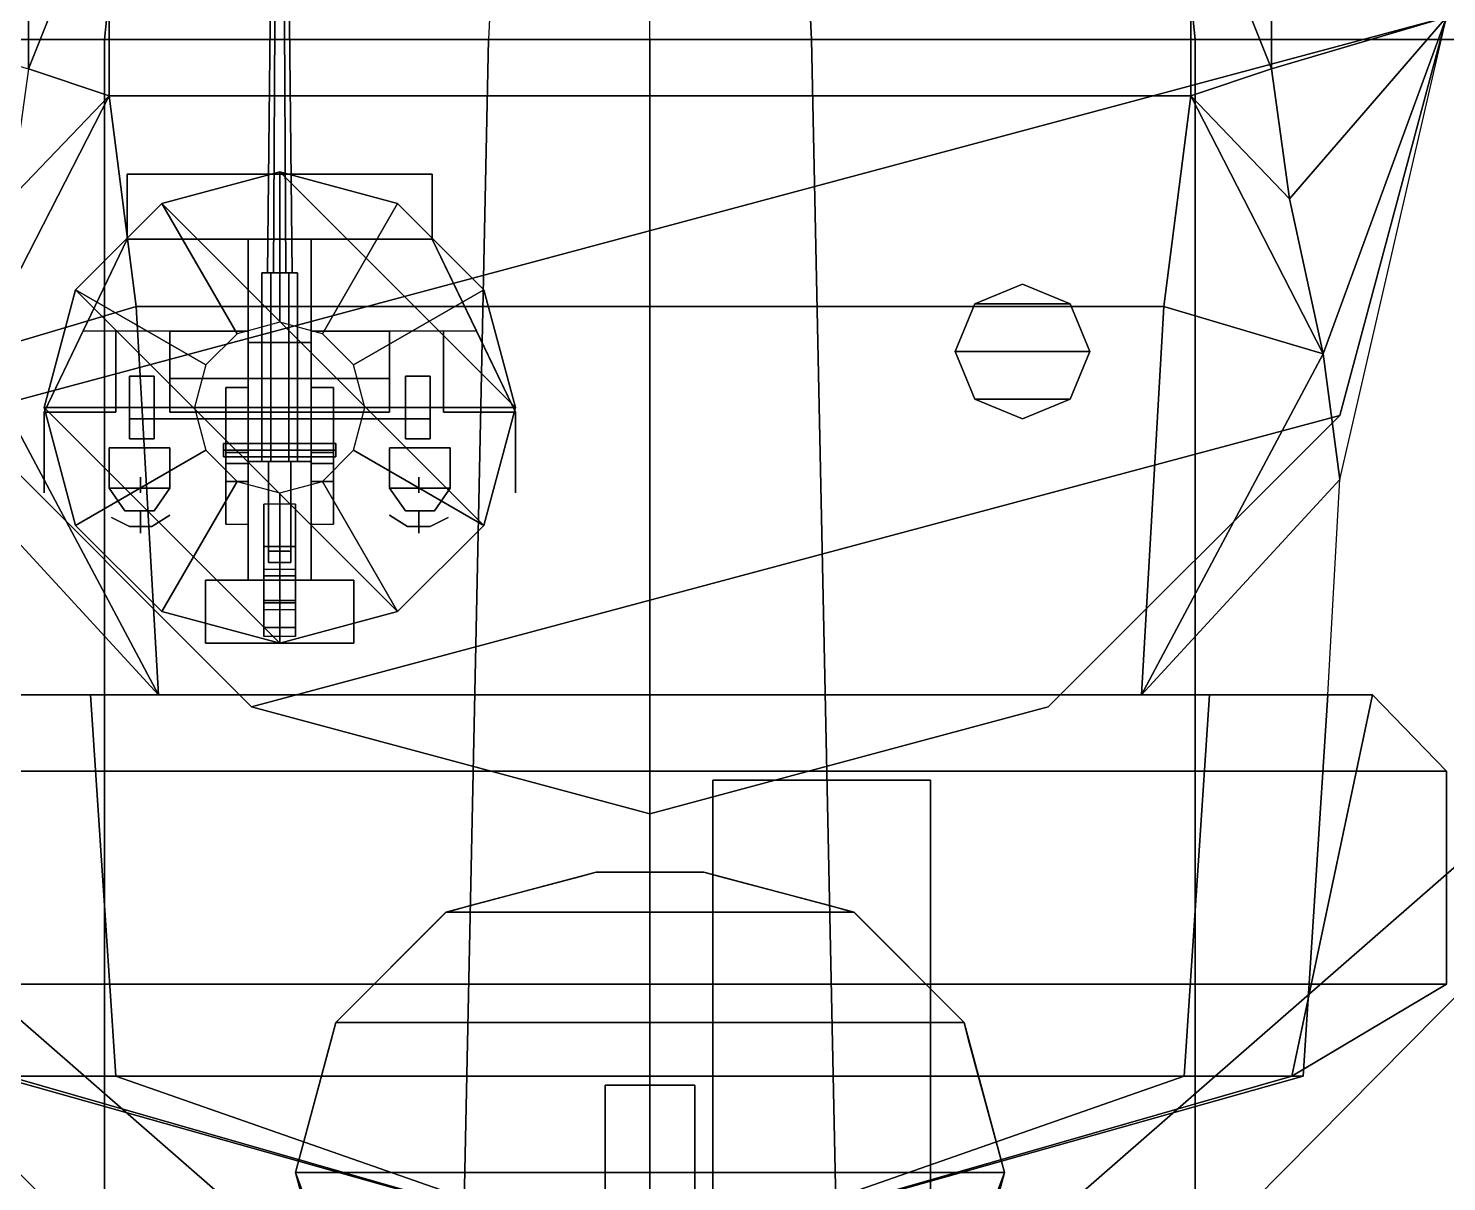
# Model space of a CAD drawing. Header units: millimetres. Extents: x -9 to 9, y -100 to 98.
# Drawn here: x -2.77 to 3.55, y 44.72 to 49.86 of the extents above; entities that cross this region are included whole.
import ezdxf

# ---------------------------------------------------------------- set-up
doc = ezdxf.new("R2010")
doc.units = ezdxf.units.MM
for name, color, linetype in [('gun', 1, 'Continuous'), ('railings', 6, 'Continuous'), ('sleeve', 5, 'Continuous'), ('superstructure', 3, 'Continuous'), ('turret', 2, 'Continuous')]:
    doc.layers.add(name, color=color, linetype=linetype)

msp = doc.modelspace()

# ---------------------------------------------------------------- linework, layer by layer
for points in [[(-3.03, 64.56, -4.29), (-2.2, 64.56, -4.97), (-3.75, 49.81, -4.97), (-4.62, 49.81, -4.29)], [(-2.2, 64.56, -4.97), (-0.91, 64.56, -5.63), (-2.43, 49.81, -5.63), (-3.75, 49.81, -4.97)], [(-0.91, 64.56, -5.63), (0, 64.56, -5.97), (-0.72, 49.81, -5.92), (-2.43, 49.81, -5.63)], [(2.43, 49.81, -5.63), (0.72, 49.81, -5.92), (0, 64.56, -5.97), (0.91, 64.56, -5.63)], [(0, 64.56, -5.97), (0, 64.56, -5.97), (0.72, 49.81, -5.92), (0, 49.81, -5.97)], [(3.75, 49.81, -4.97), (2.43, 49.81, -5.63), (0.91, 64.56, -5.63), (2.2, 64.56, -4.97)], [(4.62, 49.81, -4.29), (3.75, 49.81, -4.97), (2.2, 64.56, -4.97), (3.03, 64.56, -4.29)], [(5.36, 49.81, -3.43), (4.62, 49.81, -4.29), (3.03, 64.56, -4.29), (3.62, 64.56, -3.43)], [(3.0744, 51.685, 10.52), (-3.55, 49.91, 10.52), (-3.0744, 48.135, 10.52), (3.55, 49.91, 10.52)], [(3.55, 49.91, 10.52), (-3.0744, 48.135, 10.52), (-1.775, 46.8356, 10.52), (3.0744, 48.135, 10.52)], [(3.0744, 48.135, 7.23), (3.55, 49.91, 7.23), (3.55, 49.91, 10.52), (3.0744, 48.135, 10.52)], [(-3.75, 49.81, -4.97), (-2.43, 49.81, -5.63), (-2.43, 34.97, -5.73), (-3.55, 34.97, -5.46)], [(-2.43, 49.81, -5.63), (-0.72, 49.81, -5.92), (-1.03, 34.97, -5.92), (-2.43, 34.97, -5.73)], [(0, 34.97, -5.97), (-1.03, 34.97, -5.92), (-0.72, 49.81, -5.92), (0, 49.81, -5.97)], [(0, 49.81, -5.97), (0.72, 49.81, -5.92), (1.03, 34.97, -5.92), (0, 34.97, -5.97)], [(2.43, 34.97, -5.73), (1.03, 34.97, -5.92), (0.72, 49.81, -5.92), (2.43, 49.81, -5.63)], [(3.55, 34.97, -5.46), (2.43, 34.97, -5.73), (2.43, 49.81, -5.63), (3.75, 49.81, -4.97)], [(-3.0744, 48.135, 7.23), (-1.775, 46.8356, 7.23), (-1.775, 46.8356, 10.52), (-3.0744, 48.135, 10.52)], [(3.0744, 48.135, 10.52), (-1.775, 46.8356, 10.52), (0, 46.36, 10.52), (1.775, 46.8356, 10.52)], [(1.775, 46.8356, 7.23), (3.0744, 48.135, 7.23), (3.0744, 48.135, 10.52), (1.775, 46.8356, 10.52)], [(-1.775, 46.8356, 7.23), (0, 46.36, 7.23), (0, 46.36, 10.52), (-1.775, 46.8356, 10.52)], [(0, 46.36, 7.23), (1.775, 46.8356, 7.23), (1.775, 46.8356, 10.52), (0, 46.36, 10.52)]]:
    msp.add_3dface(points)
at = {"layer": 'gun'}
for points in [[(-1.67, 50.16, 14.3346), (-1.69, 50.16, 14.3), (-1.705, 48.77, 14.3), (-1.6775, 48.77, 14.3476)], [(-1.69, 50.16, 14.3), (-1.67, 50.16, 14.2654), (-1.6775, 48.77, 14.2524), (-1.705, 48.77, 14.3)], [(-1.67, 50.16, 14.2654), (-1.63, 50.16, 14.2654), (-1.6225, 48.77, 14.2524), (-1.6775, 48.77, 14.2524)], [(-1.63, 50.16, 14.3346), (-1.67, 50.16, 14.3346), (-1.6775, 48.77, 14.3476), (-1.6225, 48.77, 14.3476)], [(-1.61, 50.16, 14.3), (-1.63, 50.16, 14.3346), (-1.6225, 48.77, 14.3476), (-1.595, 48.77, 14.3)], [(-1.63, 50.16, 14.2654), (-1.61, 50.16, 14.3), (-1.595, 48.77, 14.3), (-1.6225, 48.77, 14.2524)]]:
    msp.add_3dface(points, dxfattribs=at)
at = {"layer": 'railings'}
for points in [[(-0.8, 45.95, 17.45), (-0.31, 46.08, 17.45), (-0.31, 46.08, 17.34), (-0.8, 45.95, 17.34)], [(-0.8, 45.95, 17.34), (-0.31, 46.08, 17.34), (-0.31, 46.08, 17.45), (-0.8, 45.95, 17.45)], [(-0.8, 45.95, 16.98), (-0.31, 46.08, 16.98), (-0.31, 46.08, 16.87), (-0.8, 45.95, 16.87)], [(-0.8, 45.95, 16.87), (-0.31, 46.08, 16.87), (-0.31, 46.08, 16.98), (-0.8, 45.95, 16.98)], [(-0.31, 46.08, 16.42), (-0.31, 46.08, 17.45), (-0.24, 46.1, 17.45), (-0.24, 46.1, 16.42)], [(-0.24, 46.1, 16.42), (-0.24, 46.1, 17.45), (-0.31, 46.08, 17.45), (-0.31, 46.08, 16.42)], [(0.24, 46.1, 17.34), (-0.24, 46.1, 17.34), (-0.24, 46.1, 17.45), (0.24, 46.1, 17.45)], [(0.24, 46.1, 17.45), (-0.24, 46.1, 17.45), (-0.24, 46.1, 17.34), (0.24, 46.1, 17.34)], [(0.24, 46.1, 16.98), (-0.24, 46.1, 16.98), (-0.24, 46.1, 16.87), (0.24, 46.1, 16.87)], [(0.24, 46.1, 16.87), (-0.24, 46.1, 16.87), (-0.24, 46.1, 16.98), (0.24, 46.1, 16.98)], [(0.24, 46.1, 16.42), (0.24, 46.1, 17.45), (0.31, 46.08, 17.45), (0.31, 46.08, 16.42)], [(0.31, 46.08, 16.42), (0.31, 46.08, 17.45), (0.24, 46.1, 17.45), (0.24, 46.1, 16.42)], [(0.8, 45.95, 16.87), (0.31, 46.08, 16.87), (0.31, 46.08, 16.98), (0.8, 45.95, 16.98)], [(0.8, 45.95, 16.98), (0.31, 46.08, 16.98), (0.31, 46.08, 16.87), (0.8, 45.95, 16.87)], [(0.8, 45.95, 17.45), (0.31, 46.08, 17.45), (0.31, 46.08, 17.34), (0.8, 45.95, 17.34)], [(0.8, 45.95, 17.34), (0.31, 46.08, 17.34), (0.31, 46.08, 17.45), (0.8, 45.95, 17.45)], [(-0.8, 45.95, 16.42), (-0.8, 45.95, 17.45), (-0.91, 45.92, 17.45), (-0.91, 45.92, 16.42)], [(-0.91, 45.92, 16.42), (-0.91, 45.92, 17.45), (-0.8, 45.95, 17.45), (-0.8, 45.95, 16.42)], [(0.91, 45.92, 16.42), (0.91, 45.92, 17.45), (0.8, 45.95, 17.45), (0.8, 45.95, 16.42)], [(0.8, 45.95, 16.42), (0.8, 45.95, 17.45), (0.91, 45.92, 17.45), (0.91, 45.92, 16.42)], [(-1.4, 45.43, 17.34), (-0.91, 45.92, 17.34), (-0.91, 45.92, 17.45), (-1.4, 45.43, 17.45)], [(-1.4, 45.43, 17.45), (-0.91, 45.92, 17.45), (-0.91, 45.92, 17.34), (-1.4, 45.43, 17.34)], [(-1.4, 45.43, 16.98), (-0.91, 45.92, 16.98), (-0.91, 45.92, 16.87), (-1.4, 45.43, 16.87)], [(-1.4, 45.43, 16.87), (-0.91, 45.92, 16.87), (-0.91, 45.92, 16.98), (-1.4, 45.43, 16.98)], [(1.4, 45.43, 16.87), (0.91, 45.92, 16.87), (0.91, 45.92, 16.98), (1.4, 45.43, 16.98)], [(1.4, 45.43, 16.98), (0.91, 45.92, 16.98), (0.91, 45.92, 16.87), (1.4, 45.43, 16.87)], [(1.4, 45.43, 17.45), (0.91, 45.92, 17.45), (0.91, 45.92, 17.34), (1.4, 45.43, 17.34)], [(1.4, 45.43, 17.34), (0.91, 45.92, 17.34), (0.91, 45.92, 17.45), (1.4, 45.43, 17.45)], [(-1.4, 45.43, 16.42), (-1.4, 45.43, 17.45), (-1.42, 45.35, 17.45), (-1.42, 45.35, 16.42)], [(-1.42, 45.35, 16.42), (-1.42, 45.35, 17.45), (-1.4, 45.43, 17.45), (-1.4, 45.43, 16.42)], [(1.4, 45.43, 16.42), (1.4, 45.43, 17.45), (1.42, 45.35, 17.45), (1.42, 45.35, 16.42)], [(1.42, 45.35, 16.42), (1.42, 45.35, 17.45), (1.4, 45.43, 17.45), (1.4, 45.43, 16.42)], [(-1.58, 44.76, 17.45), (-1.42, 45.35, 17.45), (-1.42, 45.35, 17.34), (-1.58, 44.76, 17.34)], [(-1.58, 44.76, 17.34), (-1.42, 45.35, 17.34), (-1.42, 45.35, 17.45), (-1.58, 44.76, 17.45)], [(-1.58, 44.76, 16.87), (-1.42, 45.35, 16.87), (-1.42, 45.35, 16.98), (-1.58, 44.76, 16.98)], [(-1.58, 44.76, 16.98), (-1.42, 45.35, 16.98), (-1.42, 45.35, 16.87), (-1.58, 44.76, 16.87)], [(1.58, 44.76, 16.98), (1.42, 45.35, 16.98), (1.42, 45.35, 16.87), (1.58, 44.76, 16.87)], [(1.58, 44.76, 16.87), (1.42, 45.35, 16.87), (1.42, 45.35, 16.98), (1.58, 44.76, 16.98)], [(1.58, 44.76, 17.34), (1.42, 45.35, 17.34), (1.42, 45.35, 17.45), (1.58, 44.76, 17.45)], [(1.58, 44.76, 17.45), (1.42, 45.35, 17.45), (1.42, 45.35, 17.34), (1.58, 44.76, 17.34)], [(-1.58, 44.76, 16.42), (-1.58, 44.76, 17.45), (-1.55, 44.68, 17.45), (-1.55, 44.68, 16.42)], [(-1.55, 44.68, 16.42), (-1.55, 44.68, 17.45), (-1.58, 44.76, 17.45), (-1.58, 44.76, 16.42)], [(1.55, 44.68, 16.42), (1.55, 44.68, 17.45), (1.58, 44.76, 17.45), (1.58, 44.76, 16.42)], [(1.58, 44.76, 16.42), (1.58, 44.76, 17.45), (1.55, 44.68, 17.45), (1.55, 44.68, 16.42)]]:
    msp.add_3dface(points, dxfattribs=at)
at = {"layer": 'sleeve'}
for points in [[(-1.73, 47.93, 14.3), (-1.69, 47.93, 14.3693), (-1.69, 48.77, 14.3693), (-1.73, 48.77, 14.3)], [(-1.69, 48.77, 14.3693), (-1.61, 48.77, 14.3693), (-1.57, 48.77, 14.3), (-1.73, 48.77, 14.3)], [(-1.69, 47.93, 14.2307), (-1.73, 47.93, 14.3), (-1.73, 48.77, 14.3), (-1.69, 48.77, 14.2307)], [(-1.73, 48.77, 14.3), (-1.57, 48.77, 14.3), (-1.61, 48.77, 14.2307), (-1.69, 48.77, 14.2307)], [(-1.61, 47.93, 14.2307), (-1.69, 47.93, 14.2307), (-1.69, 48.77, 14.2307), (-1.61, 48.77, 14.2307)], [(-1.69, 47.93, 14.3693), (-1.61, 47.93, 14.3693), (-1.61, 48.77, 14.3693), (-1.69, 48.77, 14.3693)], [(-1.61, 47.93, 14.3693), (-1.57, 47.93, 14.3), (-1.57, 48.77, 14.3), (-1.61, 48.77, 14.3693)], [(-1.57, 47.93, 14.3), (-1.61, 47.93, 14.2307), (-1.61, 48.77, 14.2307), (-1.57, 48.77, 14.3)], [(-1.51, 47.93, 14.23), (-1.51, 48.46, 14.23), (-1.79, 48.46, 14.23), (-1.79, 47.93, 14.23)], [(-1.79, 47.93, 14.1), (-1.79, 48.46, 14.1), (-1.51, 48.46, 14.1), (-1.51, 47.93, 14.1)], [(-1.79, 48.46, 14.23), (-1.79, 48.46, 14.1), (-1.79, 47.93, 14.1), (-1.79, 47.93, 14.23)], [(-1.51, 48.46, 14.23), (-1.51, 48.46, 14.1), (-1.79, 48.46, 14.1), (-1.79, 48.46, 14.23)], [(-1.51, 47.93, 14.1), (-1.51, 48.46, 14.1), (-1.51, 48.46, 14.23), (-1.51, 47.93, 14.23)], [(-2.21, 48.31, 14.39), (-2.32, 48.31, 14.39), (-2.32, 48.31, 14.52), (-2.21, 48.31, 14.52)], [(-2.32, 48.31, 14.52), (-2.32, 48.31, 14.39), (-2.32, 48.03, 14.39), (-2.32, 48.03, 14.52)], [(-2.21, 48.31, 14.52), (-2.32, 48.31, 14.52), (-2.32, 48.03, 14.52), (-2.21, 48.03, 14.52)], [(-2.21, 48.03, 14.39), (-2.32, 48.03, 14.39), (-2.32, 48.31, 14.39), (-2.21, 48.31, 14.39)], [(-2.21, 48.03, 14.52), (-2.21, 48.03, 14.39), (-2.21, 48.31, 14.39), (-2.21, 48.31, 14.52)], [(-0.98, 48.31, 14.52), (-1.09, 48.31, 14.52), (-1.09, 48.03, 14.52), (-0.98, 48.03, 14.52)], [(-0.98, 48.03, 14.39), (-1.09, 48.03, 14.39), (-1.09, 48.31, 14.39), (-0.98, 48.31, 14.39)], [(-1.09, 48.31, 14.52), (-1.09, 48.31, 14.39), (-1.09, 48.03, 14.39), (-1.09, 48.03, 14.52)], [(-0.98, 48.31, 14.39), (-1.09, 48.31, 14.39), (-1.09, 48.31, 14.52), (-0.98, 48.31, 14.52)], [(-0.98, 48.03, 14.52), (-0.98, 48.03, 14.39), (-0.98, 48.31, 14.39), (-0.98, 48.31, 14.52)], [(-0.98, 48.17, 14.34), (-2.32, 48.17, 14.34), (-2.32, 48.17, 14.39), (-0.98, 48.17, 14.39)], [(-0.98, 48.12, 14.34), (-2.32, 48.12, 14.34), (-2.32, 48.17, 14.34), (-0.98, 48.17, 14.34)], [(-2.32, 48.17, 14.39), (-2.32, 48.17, 14.34), (-2.32, 48.12, 14.34), (-2.32, 48.12, 14.39)], [(-1.09, 48.17, 14.39), (-2.21, 48.17, 14.39), (-2.21, 48.12, 14.39), (-1.09, 48.12, 14.39)], [(-0.98, 48.12, 14.39), (-0.98, 48.12, 14.34), (-0.98, 48.17, 14.34), (-0.98, 48.17, 14.39)], [(-2.32, 48.12, 14.39), (-2.32, 48.12, 14.34), (-0.98, 48.12, 14.34), (-0.98, 48.12, 14.39)], [(-2.32, 48.03, 14.52), (-2.32, 48.03, 14.39), (-2.21, 48.03, 14.39), (-2.21, 48.03, 14.52)], [(-1.9, 48.01, 14.23), (-1.9, 47.98, 14.26), (-1.4, 47.98, 14.26), (-1.4, 48.01, 14.23)], [(-1.9, 47.98, 14.2), (-1.9, 48.01, 14.23), (-1.4, 48.01, 14.23), (-1.4, 47.98, 14.2)], [(-1.9, 47.98, 14.2), (-1.9, 47.95, 14.23), (-1.9, 47.98, 14.26), (-1.9, 48.01, 14.23)], [(-1.9, 47.98, 14.26), (-1.9, 47.95, 14.23), (-1.4, 47.95, 14.23), (-1.4, 47.98, 14.26)], [(-1.9, 47.95, 14.23), (-1.9, 47.98, 14.2), (-1.4, 47.98, 14.2), (-1.4, 47.95, 14.23)], [(-1.4, 48.01, 14.23), (-1.4, 47.98, 14.26), (-1.4, 47.95, 14.23), (-1.4, 47.98, 14.2)], [(-1.09, 48.03, 14.52), (-1.09, 48.03, 14.39), (-0.98, 48.03, 14.39), (-0.98, 48.03, 14.52)], [(-1.79, 47.93, 14.37), (-1.79, 47.93, 14.1), (-1.79, 47.4, 14.1), (-1.79, 47.4, 14.37)], [(-1.51, 47.93, 14.37), (-1.51, 47.93, 14.1), (-1.79, 47.93, 14.1), (-1.79, 47.93, 14.37)], [(-1.79, 47.4, 14.1), (-1.79, 47.93, 14.1), (-1.51, 47.93, 14.1), (-1.51, 47.4, 14.1)], [(-1.51, 47.4, 14.37), (-1.51, 47.93, 14.37), (-1.79, 47.93, 14.37), (-1.79, 47.4, 14.37)], [(-1.7, 47.93, 14.43), (-1.7, 47.93, 14.37), (-1.7, 47.53, 14.37), (-1.7, 47.53, 14.59)], [(-1.6, 47.93, 14.43), (-1.6, 47.93, 14.37), (-1.7, 47.93, 14.37), (-1.7, 47.93, 14.43)], [(-1.6, 47.53, 14.59), (-1.6, 47.93, 14.43), (-1.7, 47.93, 14.43), (-1.7, 47.53, 14.59)], [(-1.6, 47.53, 14.37), (-1.6, 47.93, 14.37), (-1.6, 47.93, 14.43), (-1.6, 47.53, 14.59)], [(-1.51, 47.4, 14.1), (-1.51, 47.93, 14.1), (-1.51, 47.93, 14.37), (-1.51, 47.4, 14.37)], [(-1.72, 47.55, 13.56), (-1.72, 47.74, 13.46), (-1.72, 47.56, 13.41), (-1.72, 47.42, 13.51)], [(-1.58, 47.55, 13.56), (-1.58, 47.74, 13.46), (-1.72, 47.74, 13.46), (-1.72, 47.55, 13.56)], [(-1.58, 47.56, 13.41), (-1.58, 47.74, 13.46), (-1.58, 47.55, 13.56), (-1.58, 47.42, 13.51)], [(-1.58, 47.42, 13.68), (-1.58, 47.55, 13.56), (-1.72, 47.55, 13.56), (-1.72, 47.42, 13.68)], [(-1.72, 47.42, 13.68), (-1.72, 47.55, 13.56), (-1.72, 47.42, 13.51), (-1.72, 47.31, 13.63)], [(-1.7, 47.53, 14.59), (-1.7, 47.53, 14.37), (-1.7, 47.48, 14.37), (-1.7, 47.48, 14.46)], [(-1.6, 47.48, 14.46), (-1.6, 47.53, 14.59), (-1.7, 47.53, 14.59), (-1.7, 47.48, 14.46)], [(-1.6, 47.48, 14.37), (-1.6, 47.53, 14.37), (-1.6, 47.53, 14.59), (-1.6, 47.48, 14.46)], [(-1.58, 47.42, 13.51), (-1.58, 47.55, 13.56), (-1.58, 47.42, 13.68), (-1.58, 47.31, 13.63)], [(-1.7, 47.48, 14.46), (-1.7, 47.48, 14.37), (-1.6, 47.48, 14.37), (-1.6, 47.48, 14.46)], [(-1.72, 47.42, 13.51), (-1.72, 47.45, 13.48), (-1.58, 47.45, 13.48), (-1.58, 47.42, 13.51)], [(-1.58, 47.3, 13.89), (-1.58, 47.42, 13.68), (-1.72, 47.42, 13.68), (-1.72, 47.3, 13.89)], [(-1.72, 47.31, 13.63), (-1.72, 47.42, 13.51), (-1.58, 47.42, 13.51), (-1.58, 47.31, 13.63)], [(-1.72, 47.3, 13.89), (-1.72, 47.42, 13.68), (-1.72, 47.31, 13.63), (-1.72, 47.19, 13.84)], [(-1.58, 47.31, 13.63), (-1.58, 47.42, 13.68), (-1.58, 47.3, 13.89), (-1.58, 47.19, 13.84)], [(-1.32, 47.4, 14.41), (-1.32, 47.4, 14.05), (-1.98, 47.4, 14.05), (-1.98, 47.4, 14.41)], [(-1.98, 47.4, 14.41), (-1.98, 47.4, 14.05), (-1.98, 47.12, 14.05), (-1.98, 47.12, 14.41)], [(-1.98, 47.12, 14.05), (-1.98, 47.4, 14.05), (-1.32, 47.4, 14.05), (-1.32, 47.12, 14.05)], [(-1.32, 47.12, 14.41), (-1.32, 47.4, 14.41), (-1.98, 47.4, 14.41), (-1.98, 47.12, 14.41)], [(-1.32, 47.12, 14.05), (-1.32, 47.4, 14.05), (-1.32, 47.4, 14.41), (-1.32, 47.12, 14.41)], [(-1.72, 47.19, 13.84), (-1.72, 47.31, 13.63), (-1.58, 47.31, 13.63), (-1.58, 47.19, 13.84)], [(-1.72, 47.27, 14.05), (-1.72, 47.3, 13.89), (-1.72, 47.19, 13.84), (-1.72, 47.15, 14.05)], [(-1.58, 47.27, 14.05), (-1.58, 47.3, 13.89), (-1.72, 47.3, 13.89), (-1.72, 47.27, 14.05)], [(-1.58, 47.19, 13.84), (-1.58, 47.3, 13.89), (-1.58, 47.27, 14.05), (-1.58, 47.15, 14.05)], [(-1.72, 47.15, 14.05), (-1.72, 47.19, 13.84), (-1.58, 47.19, 13.84), (-1.58, 47.15, 14.05)], [(-1.98, 47.12, 14.41), (-1.98, 47.12, 14.05), (-1.32, 47.12, 14.05), (-1.32, 47.12, 14.41)]]:
    msp.add_3dface(points, dxfattribs=at)
at = {"layer": 'superstructure'}
for points in [[(-7.81, 49.81, 7.23), (7.81, 49.81, 7.23), (6.77, 64.56, 7.45), (-6.77, 64.56, 7.45)], [(0, 42.99, 7.23), (0, 42.99, 7.23), (7.81, 49.81, 7.23), (-7.81, 49.81, 7.23)], [(-0.8878, 42.8134, 7.23), (-0.8878, 42.8134, 7.23), (0, 42.99, 7.23), (-7.81, 49.81, 7.23)], [(-1.6405, 42.3105, 7.23), (-1.6405, 42.3105, 7.23), (-0.8878, 42.8134, 7.23), (-7.81, 49.81, 7.23)], [(-2.1434, 41.5578, 7.23), (-2.1434, 41.5578, 7.23), (-1.6405, 42.3105, 7.23), (-7.81, 49.81, 7.23)], [(-2.1549, 41.5, 7.23), (-2.1549, 41.5, 7.23), (-2.1434, 41.5578, 7.23), (-7.81, 49.81, 7.23)], [(-3.13, 41.5, 7.23), (-3.13, 41.5, 7.23), (-2.1549, 41.5, 7.23), (-7.81, 49.81, 7.23)], [(0.8878, 42.8134, 7.23), (0.8878, 42.8134, 7.23), (7.81, 49.81, 7.23), (0, 42.99, 7.23)], [(1.6405, 42.3105, 7.23), (1.6405, 42.3105, 7.23), (7.81, 49.81, 7.23), (0.8878, 42.8134, 7.23)], [(2.1434, 41.5578, 7.23), (2.1434, 41.5578, 7.23), (7.81, 49.81, 7.23), (1.6405, 42.3105, 7.23)], [(2.1549, 41.5, 7.23), (2.1549, 41.5, 7.23), (7.81, 49.81, 7.23), (2.1434, 41.5578, 7.23)], [(2.1549, 41.5, 7.23), (2.1549, 41.5, 7.23), (3.13, 41.5, 7.23), (7.81, 49.81, 7.23)], [(3.13, 41.5, 7.23), (3.13, 41.5, 7.23), (5.55, 39.64, 7.23), (7.81, 49.81, 7.23)], [(1.25, 43.75, 9.77), (1.25, 46.51, 9.77), (0.28, 46.51, 9.77), (0.28, 43.98, 9.77)], [(1.25, 46.51, 9.77), (1.25, 46.51, 9.72), (0.28, 46.51, 9.72), (0.28, 46.51, 9.77)], [(0.28, 43.98, 9.72), (0.28, 46.51, 9.72), (1.25, 46.51, 9.72), (1.25, 43.75, 9.72)], [(0.28, 46.51, 9.77), (0.28, 46.51, 9.72), (0.28, 43.98, 9.72), (0.28, 43.98, 9.77)], [(1.25, 43.75, 9.72), (1.25, 46.51, 9.72), (1.25, 46.51, 9.77), (1.25, 43.75, 9.77)], [(-0.24, 46.1, 16.37), (-0.91, 45.9205, 16.37), (-0.91, 45.9205, 16.42), (-0.24, 46.1, 16.42)], [(0.91, 45.9205, 16.37), (-0.91, 45.9205, 16.37), (-0.24, 46.1, 16.37), (0.24, 46.1, 16.37)], [(-0.91, 45.9205, 16.42), (0.91, 45.9205, 16.42), (0.24, 46.1, 16.42), (-0.24, 46.1, 16.42)], [(0.24, 46.1, 16.37), (-0.24, 46.1, 16.37), (-0.24, 46.1, 16.42), (0.24, 46.1, 16.42)], [(0.24, 46.1, 16.42), (0.91, 45.9205, 16.42), (0.91, 45.9205, 16.37), (0.24, 46.1, 16.37)], [(-0.91, 45.9205, 16.37), (-1.4005, 45.43, 16.37), (-1.4005, 45.43, 16.42), (-0.91, 45.9205, 16.42)], [(1.4005, 45.43, 16.37), (-1.4005, 45.43, 16.37), (-0.91, 45.9205, 16.37), (0.91, 45.9205, 16.37)], [(-1.4005, 45.43, 16.42), (1.4005, 45.43, 16.42), (0.91, 45.9205, 16.42), (-0.91, 45.9205, 16.42)], [(0.91, 45.9205, 16.42), (1.4005, 45.43, 16.42), (1.4005, 45.43, 16.37), (0.91, 45.9205, 16.37)], [(-1.4005, 45.43, 16.37), (-1.58, 44.76, 16.37), (-1.58, 44.76, 16.42), (-1.4005, 45.43, 16.42)], [(1.58, 44.76, 16.37), (-1.58, 44.76, 16.37), (-1.4005, 45.43, 16.37), (1.4005, 45.43, 16.37)], [(-1.58, 44.76, 16.42), (1.58, 44.76, 16.42), (1.4005, 45.43, 16.42), (-1.4005, 45.43, 16.42)], [(1.4005, 45.43, 16.42), (1.58, 44.76, 16.42), (1.58, 44.76, 16.37), (1.4005, 45.43, 16.37)], [(-0.2, 45.15, 16.37), (-0.2, 42.91, 15.37), (-0.2, 42.83, 15.37), (-0.2, 42.64, 16.37)], [(0.2, 45.15, 16.37), (0.2, 42.91, 15.37), (-0.2, 42.91, 15.37), (-0.2, 45.15, 16.37)], [(0.2, 42.64, 16.37), (0.2, 45.15, 16.37), (-0.2, 45.15, 16.37), (-0.2, 42.64, 16.37)], [(0.2, 42.83, 15.37), (0.2, 42.91, 15.37), (0.2, 45.15, 16.37), (0.2, 42.64, 16.37)], [(-1.58, 44.76, 16.37), (-1.4005, 44.09, 16.37), (-1.4005, 44.09, 16.42), (-1.58, 44.76, 16.42)], [(1.4005, 44.09, 16.37), (-1.4005, 44.09, 16.37), (-1.58, 44.76, 16.37), (1.58, 44.76, 16.37)], [(-1.4005, 44.09, 16.42), (1.4005, 44.09, 16.42), (1.58, 44.76, 16.42), (-1.58, 44.76, 16.42)], [(1.58, 44.76, 16.42), (1.4005, 44.09, 16.42), (1.4005, 44.09, 16.37), (1.58, 44.76, 16.37)]]:
    msp.add_3dface(points, dxfattribs=at)
at = {"layer": 'turret'}
for points in [[(-2.77, 49.68, 11.86), (-2.41, 49.56, 13.18), (-2.41, 50.58, 13.13)], [(-2.77, 50.55, 11.58), (-2.77, 49.68, 11.86), (-2.41, 50.58, 13.13)], [(2.41, 49.56, 13.18), (2.41, 50.58, 13.13), (-2.41, 50.58, 13.13), (-2.41, 49.56, 13.18)], [(2.77, 49.68, 11.86), (2.77, 50.55, 11.58), (2.41, 50.58, 13.13)], [(2.41, 49.56, 13.18), (2.77, 49.68, 11.86), (2.41, 50.58, 13.13)], [(-2.77, 49.68, 11.86), (-2.77, 50.55, 11.58), (-3.55, 49.91, 10.52)], [(2.77, 49.68, 11.86), (3.55, 49.91, 10.52), (2.77, 50.55, 11.58)], [(2.85, 49.1, 11.72), (3.55, 49.91, 10.52), (2.77, 49.68, 11.86)], [(3, 48.41, 11.4), (3.55, 49.91, 10.52), (2.85, 49.1, 11.72)], [(3.0744, 47.85, 10.52), (3.55, 49.91, 10.52), (3, 48.41, 11.4)], [(-2.77, 49.68, 11.86), (-2.85, 49.1, 11.72), (-2.41, 49.56, 13.18)], [(2.41, 49.56, 13.18), (2.85, 49.1, 11.72), (2.77, 49.68, 11.86)], [(-2.85, 49.1, 11.72), (-3, 48.41, 11.4), (-2.41, 49.56, 13.18)], [(-2.41, 49.56, 13.18), (-3, 48.41, 11.4), (-2.29, 48.62, 13.23)], [(2.29, 48.62, 13.23), (2.41, 49.56, 13.18), (-2.41, 49.56, 13.18), (-2.29, 48.62, 13.23)], [(2.41, 49.56, 13.18), (2.29, 48.62, 13.23), (3, 48.41, 11.4)], [(2.41, 49.56, 13.18), (3, 48.41, 11.4), (2.85, 49.1, 11.72)], [(-0.97, 48.92, 13.9), (-0.97, 49.21, 13.9), (-2.33, 49.21, 13.9), (-2.33, 48.92, 13.9)], [(-2.33, 48.92, 13.48), (-2.33, 49.21, 13.48), (-0.97, 49.21, 13.48), (-0.97, 48.92, 13.48)], [(-2.33, 49.21, 13.9), (-2.33, 49.21, 13.48), (-2.33, 48.92, 13.48), (-2.33, 48.92, 13.9)], [(-0.97, 49.21, 13.9), (-0.97, 49.21, 13.48), (-2.33, 49.21, 13.48), (-2.33, 49.21, 13.9)], [(-0.6, 48.17, 13.48), (-1.65, 49.22, 13.48), (-2.175, 49.0793, 13.48), (-0.7407, 47.645, 13.48)], [(-2.175, 49.0793, 13.38), (-1.65, 49.22, 13.38), (-1.65, 48.55, 13.25), (-1.84, 48.4991, 13.25)], [(-1.65, 49.22, 13.38), (-2.175, 49.0793, 13.38), (-2.175, 49.0793, 13.48), (-1.65, 49.22, 13.48)], [(-1.65, 49.22, 13.38), (-1.125, 49.0793, 13.38), (-1.46, 48.4991, 13.25), (-1.65, 48.55, 13.25)], [(-0.7407, 48.695, 13.48), (-1.125, 49.0793, 13.48), (-1.65, 49.22, 13.48), (-0.6, 48.17, 13.48)], [(-1.125, 49.0793, 13.38), (-1.65, 49.22, 13.38), (-1.65, 49.22, 13.48), (-1.125, 49.0793, 13.48)], [(-0.97, 48.92, 13.48), (-0.97, 49.21, 13.48), (-0.97, 49.21, 13.9), (-0.97, 48.92, 13.9)], [(-0.7407, 47.645, 13.48), (-2.175, 49.0793, 13.48), (-2.5593, 48.695, 13.48), (-1.125, 47.2607, 13.48)], [(-2.175, 49.0793, 13.38), (-2.5593, 48.695, 13.38), (-2.5593, 48.695, 13.48), (-2.175, 49.0793, 13.48)], [(-2.5593, 48.695, 13.38), (-2.175, 49.0793, 13.38), (-1.84, 48.4991, 13.25), (-1.9791, 48.36, 13.25)], [(-1.125, 49.0793, 13.38), (-0.7407, 48.695, 13.38), (-1.3209, 48.36, 13.25), (-1.46, 48.4991, 13.25)], [(-0.7407, 48.695, 13.38), (-1.125, 49.0793, 13.38), (-1.125, 49.0793, 13.48), (-0.7407, 48.695, 13.48)], [(-2.7, 48.15, 14.79), (-2.7, 48.15, 13.48), (-2.33, 48.92, 13.48), (-2.33, 48.92, 13.9)], [(-2.33, 48.92, 13.9), (-2.33, 48.92, 13.48), (-2.7, 48.15, 13.48), (-2.7, 48.15, 14.79)], [(-2.33, 48.92, 13.9), (-1.79, 48.92, 13.9), (-1.79, 48.51, 14.37), (-2.5263, 48.5115, 14.3721)], [(-2.5263, 48.5115, 14.3721), (-1.79, 48.51, 14.37), (-1.79, 48.92, 13.9), (-2.33, 48.92, 13.9)], [(-0.97, 48.92, 13.9), (-1.51, 48.92, 13.9), (-1.51, 48.51, 14.37), (-0.7737, 48.5115, 14.3721)], [(-0.7737, 48.5115, 14.3721), (-1.51, 48.51, 14.37), (-1.51, 48.92, 13.9), (-0.97, 48.92, 13.9)], [(-0.97, 48.92, 13.9), (-0.97, 48.92, 13.48), (-0.6, 48.15, 13.48), (-0.6, 48.15, 14.79)], [(-0.6, 48.15, 14.79), (-0.6, 48.15, 13.48), (-0.97, 48.92, 13.48), (-0.97, 48.92, 13.9)], [(-1.125, 47.2607, 13.48), (-2.5593, 48.695, 13.48), (-2.7, 48.17, 13.48), (-1.65, 47.12, 13.48)], [(-2.5593, 48.695, 13.38), (-2.7, 48.17, 13.38), (-2.7, 48.17, 13.48), (-2.5593, 48.695, 13.48)], [(-2.7, 48.17, 13.38), (-2.5593, 48.695, 13.38), (-1.9791, 48.36, 13.25), (-2.03, 48.17, 13.25)], [(-0.7407, 48.695, 13.38), (-0.6, 48.17, 13.38), (-1.27, 48.17, 13.25), (-1.3209, 48.36, 13.25)], [(-0.6, 48.17, 13.38), (-0.7407, 48.695, 13.38), (-0.7407, 48.695, 13.48), (-0.6, 48.17, 13.48)], [(1.66, 48.72, 13.37), (1.4479, 48.6321, 13.37), (1.8721, 48.6321, 13.37), (1.66, 48.72, 13.37)], [(1.66, 48.72, 13.21), (1.4479, 48.6321, 13.22), (1.4479, 48.6321, 13.37), (1.66, 48.72, 13.37)], [(1.8721, 48.6321, 13.22), (1.66, 48.72, 13.21), (1.66, 48.72, 13.37), (1.8721, 48.6321, 13.37)], [(-2.29, 48.62, 13.23), (-3, 48.41, 11.4), (-2.19, 46.89, 13.34)], [(2.19, 46.89, 13.34), (2.29, 48.62, 13.23), (-2.29, 48.62, 13.23), (-2.19, 46.89, 13.34)], [(1.4479, 48.6321, 13.37), (1.36, 48.42, 13.37), (1.96, 48.42, 13.37), (1.8721, 48.6321, 13.37)], [(1.4479, 48.6321, 13.22), (1.36, 48.42, 13.24), (1.36, 48.42, 13.37), (1.4479, 48.6321, 13.37)], [(1.96, 48.42, 13.24), (1.8721, 48.6321, 13.22), (1.8721, 48.6321, 13.37), (1.96, 48.42, 13.37)], [(2.29, 48.62, 13.23), (2.19, 46.89, 13.34), (3, 48.41, 11.4)], [(-2.7, 48.15, 14.79), (-2.38, 48.15, 14.79), (-2.38, 48.51, 14.37), (-2.5263, 48.5115, 14.3721)], [(-2.5263, 48.5115, 14.3721), (-2.38, 48.51, 14.37), (-2.38, 48.15, 14.79), (-2.7, 48.15, 14.79)], [(-2.14, 48.3, 14.62), (-1.79, 48.3, 14.62), (-1.79, 48.51, 14.37), (-2.14, 48.51, 14.37)], [(-2.14, 48.51, 14.37), (-1.79, 48.51, 14.37), (-1.79, 48.3, 14.62), (-2.14, 48.3, 14.62)], [(-1.16, 48.51, 14.37), (-1.51, 48.51, 14.37), (-1.51, 48.3, 14.62), (-1.16, 48.3, 14.62)], [(-1.16, 48.3, 14.62), (-1.51, 48.3, 14.62), (-1.51, 48.51, 14.37), (-1.16, 48.51, 14.37)], [(-0.6, 48.15, 14.79), (-0.92, 48.15, 14.79), (-0.92, 48.51, 14.37), (-0.7737, 48.5115, 14.3721)], [(-0.7737, 48.5115, 14.3721), (-0.92, 48.51, 14.37), (-0.92, 48.15, 14.79), (-0.6, 48.15, 14.79)], [(1.36, 48.42, 13.24), (1.4479, 48.2079, 13.25), (1.4479, 48.2079, 13.61), (1.36, 48.42, 13.71)], [(1.36, 48.42, 13.37), (1.36, 48.42, 13.71), (1.96, 48.42, 13.71), (1.96, 48.42, 13.37)], [(1.36, 48.42, 13.71), (1.4479, 48.2079, 13.61), (1.8721, 48.2079, 13.61), (1.96, 48.42, 13.71)], [(1.8721, 48.2079, 13.25), (1.96, 48.42, 13.24), (1.96, 48.42, 13.71), (1.8721, 48.2079, 13.61)], [(-3, 48.41, 11.4), (-3.0744, 47.85, 10.52), (-2.19, 46.89, 13.34)], [(3, 48.41, 11.4), (2.19, 46.89, 13.34), (3.0744, 47.85, 10.52)], [(-1.16, 48.3, 14.62), (-2.14, 48.3, 14.62), (-2.14, 48.15, 14.79), (-1.16, 48.15, 14.79)], [(-1.16, 48.15, 14.79), (-2.14, 48.15, 14.79), (-2.14, 48.3, 14.62), (-1.16, 48.3, 14.62)], [(-1.79, 48.26, 14.14), (-1.89, 48.26, 14.14), (-1.89, 47.97, 14.48), (-1.79, 47.97, 14.48)], [(-1.89, 47.84, 14.56), (-1.89, 47.97, 14.48), (-1.89, 48.26, 14.14), (-1.89, 47.92, 14.08)], [(-1.79, 48.26, 13.48), (-1.89, 48.26, 13.48), (-1.89, 48.26, 14.14), (-1.79, 48.26, 14.14)], [(-1.89, 47.92, 14.08), (-1.89, 48.26, 14.14), (-1.89, 48.26, 13.48), (-1.89, 47.65, 13.48)], [(-1.79, 47.92, 14.08), (-1.79, 48.26, 14.14), (-1.79, 47.97, 14.48), (-1.79, 47.84, 14.56)], [(-1.79, 47.65, 13.48), (-1.79, 48.26, 13.48), (-1.79, 48.26, 14.14), (-1.79, 47.92, 14.08)], [(-1.41, 48.26, 14.14), (-1.51, 48.26, 14.14), (-1.51, 47.97, 14.48), (-1.41, 47.97, 14.48)], [(-1.51, 47.84, 14.56), (-1.51, 47.97, 14.48), (-1.51, 48.26, 14.14), (-1.51, 47.92, 14.08)], [(-1.41, 48.26, 13.48), (-1.51, 48.26, 13.48), (-1.51, 48.26, 14.14), (-1.41, 48.26, 14.14)], [(-1.51, 47.92, 14.08), (-1.51, 48.26, 14.14), (-1.51, 48.26, 13.48), (-1.51, 47.65, 13.48)], [(-1.41, 47.92, 14.08), (-1.41, 48.26, 14.14), (-1.41, 47.97, 14.48), (-1.41, 47.84, 14.56)], [(-1.41, 47.65, 13.48), (-1.41, 48.26, 13.48), (-1.41, 48.26, 14.14), (-1.41, 47.92, 14.08)], [(-1.65, 47.12, 13.48), (-2.7, 48.17, 13.48), (-2.5593, 47.645, 13.48), (-2.175, 47.2607, 13.48)], [(-2.7, 48.17, 13.38), (-2.5593, 47.645, 13.38), (-2.5593, 47.645, 13.48), (-2.7, 48.17, 13.48)], [(-2.5593, 47.645, 13.38), (-2.7, 48.17, 13.38), (-2.03, 48.17, 13.25), (-1.9791, 47.98, 13.25)], [(-0.6, 48.17, 13.38), (-0.7407, 47.645, 13.38), (-1.3209, 47.98, 13.25), (-1.27, 48.17, 13.25)], [(-0.7407, 47.645, 13.38), (-0.6, 48.17, 13.38), (-0.6, 48.17, 13.48), (-0.7407, 47.645, 13.48)], [(1.4479, 48.2079, 13.25), (1.66, 48.12, 13.25), (1.66, 48.12, 13.54), (1.4479, 48.2079, 13.61)], [(1.4479, 48.2079, 13.61), (1.66, 48.12, 13.54), (1.66, 48.12, 13.54), (1.8721, 48.2079, 13.61)], [(1.66, 48.12, 13.25), (1.8721, 48.2079, 13.25), (1.8721, 48.2079, 13.61), (1.66, 48.12, 13.54)], [(-2.7, 47.93, 14.79), (-2.7, 47.93, 13.48), (-2.7, 48.15, 13.48), (-2.7, 48.15, 14.79)], [(-2.7, 48.15, 14.79), (-2.7, 48.15, 13.48), (-2.7, 47.93, 13.48), (-2.7, 47.93, 14.79)], [(-0.6, 47.93, 14.79), (-0.6, 47.93, 13.48), (-0.6, 48.15, 13.48), (-0.6, 48.15, 14.79)], [(-0.6, 48.15, 14.79), (-0.6, 48.15, 13.48), (-0.6, 47.93, 13.48), (-0.6, 47.93, 14.79)], [(-2.175, 47.2607, 13.38), (-2.5593, 47.645, 13.38), (-1.9791, 47.98, 13.25), (-1.84, 47.8409, 13.25)], [(-2.41, 47.81, 13.8), (-2.41, 47.99, 13.8), (-2.14, 47.99, 13.8), (-2.14, 47.81, 13.8)], [(-2.14, 47.81, 13.8), (-2.14, 47.99, 13.8), (-2.41, 47.99, 13.8), (-2.41, 47.81, 13.8)], [(-1.79, 47.97, 14.48), (-1.89, 47.97, 14.48), (-1.89, 47.84, 14.56), (-1.79, 47.84, 14.56)], [(-1.41, 47.97, 14.48), (-1.51, 47.97, 14.48), (-1.51, 47.84, 14.56), (-1.41, 47.84, 14.56)], [(-0.7407, 47.645, 13.38), (-1.125, 47.2607, 13.38), (-1.46, 47.8409, 13.25), (-1.3209, 47.98, 13.25)], [(-0.89, 47.81, 13.8), (-0.89, 47.99, 13.8), (-1.16, 47.99, 13.8), (-1.16, 47.81, 13.8)], [(-1.16, 47.81, 13.8), (-1.16, 47.99, 13.8), (-0.89, 47.99, 13.8), (-0.89, 47.81, 13.8)], [(-2.7, 47.79, 14.63), (-2.7, 47.79, 13.48), (-2.7, 47.93, 13.48), (-2.7, 47.93, 14.79)], [(-2.7, 47.93, 14.79), (-2.7, 47.93, 13.48), (-2.7, 47.79, 13.48), (-2.7, 47.79, 14.63)], [(-1.79, 47.84, 14.56), (-1.89, 47.84, 14.56), (-1.89, 47.92, 14.08), (-1.79, 47.92, 14.08)], [(-1.79, 47.92, 14.08), (-1.89, 47.92, 14.08), (-1.89, 47.65, 13.48), (-1.79, 47.65, 13.48)], [(-1.41, 47.84, 14.56), (-1.51, 47.84, 14.56), (-1.51, 47.92, 14.08), (-1.41, 47.92, 14.08)], [(-1.41, 47.92, 14.08), (-1.51, 47.92, 14.08), (-1.51, 47.65, 13.48), (-1.41, 47.65, 13.48)], [(-0.6, 47.93, 14.79), (-0.6, 47.93, 13.48), (-0.6, 47.79, 13.48), (-0.6, 47.79, 14.63)], [(-0.6, 47.79, 14.63), (-0.6, 47.79, 13.48), (-0.6, 47.93, 13.48), (-0.6, 47.93, 14.79)], [(-3.0744, 47.85, 10.52), (-3.02, 46.89, 10.52), (-2.19, 46.89, 13.34)], [(-2.27, 47.86, 13.8), (-2.27, 47.86, 13.48), (-2.27, 47.79, 13.48), (-2.27, 47.79, 13.8)], [(-2.27, 47.79, 13.8), (-2.27, 47.79, 13.48), (-2.27, 47.86, 13.48), (-2.27, 47.86, 13.8)], [(-1.03, 47.86, 13.8), (-1.03, 47.86, 13.48), (-1.03, 47.79, 13.48), (-1.03, 47.79, 13.8)], [(-1.03, 47.79, 13.8), (-1.03, 47.79, 13.48), (-1.03, 47.86, 13.48), (-1.03, 47.86, 13.8)], [(3.0744, 47.85, 10.52), (2.19, 46.89, 13.34), (3.02, 46.89, 10.52)], [(-2.34, 47.71, 13.8), (-2.41, 47.81, 13.8), (-2.14, 47.81, 13.8), (-2.21, 47.71, 13.8)], [(-2.21, 47.71, 13.8), (-2.14, 47.81, 13.8), (-2.41, 47.81, 13.8), (-2.34, 47.71, 13.8)], [(-1.65, 47.12, 13.38), (-2.175, 47.2607, 13.38), (-1.84, 47.8409, 13.25), (-1.65, 47.79, 13.25)], [(-1.125, 47.2607, 13.38), (-1.65, 47.12, 13.38), (-1.65, 47.79, 13.25), (-1.46, 47.8409, 13.25)], [(-0.96, 47.71, 13.8), (-0.89, 47.81, 13.8), (-1.16, 47.81, 13.8), (-1.09, 47.71, 13.8)], [(-1.09, 47.71, 13.8), (-1.16, 47.81, 13.8), (-0.89, 47.81, 13.8), (-0.96, 47.71, 13.8)], [(-2.32, 47.64, 14.06), (-2.32, 47.64, 13.94), (-2.4, 47.68, 13.94), (-2.4, 47.68, 14.06)], [(-2.4, 47.68, 14.06), (-2.4, 47.68, 13.94), (-2.32, 47.64, 13.94), (-2.32, 47.64, 14.06)], [(-2.27, 47.64, 13.94), (-2.27, 47.71, 13.8), (-2.27, 47.67, 13.8), (-2.27, 47.61, 13.94)], [(-2.27, 47.61, 13.94), (-2.27, 47.67, 13.8), (-2.27, 47.71, 13.8), (-2.27, 47.64, 13.94)], [(-2.22, 47.64, 14.06), (-2.22, 47.64, 13.94), (-2.14, 47.69, 13.94), (-2.14, 47.69, 14.06)], [(-2.14, 47.69, 14.06), (-2.14, 47.69, 13.94), (-2.22, 47.64, 13.94), (-2.22, 47.64, 14.06)], [(-1.08, 47.64, 14.06), (-1.08, 47.64, 13.94), (-1.16, 47.69, 13.94), (-1.16, 47.69, 14.06)], [(-1.16, 47.69, 14.06), (-1.16, 47.69, 13.94), (-1.08, 47.64, 13.94), (-1.08, 47.64, 14.06)], [(-1.03, 47.64, 13.94), (-1.03, 47.71, 13.8), (-1.03, 47.67, 13.8), (-1.03, 47.61, 13.94)], [(-1.03, 47.61, 13.94), (-1.03, 47.67, 13.8), (-1.03, 47.71, 13.8), (-1.03, 47.64, 13.94)], [(-0.9, 47.68, 14.06), (-0.9, 47.68, 13.94), (-0.98, 47.64, 13.94), (-0.98, 47.64, 14.06)], [(-0.98, 47.64, 14.06), (-0.98, 47.64, 13.94), (-0.9, 47.68, 13.94), (-0.9, 47.68, 14.06)], [(-2.5593, 47.645, 13.38), (-2.175, 47.2607, 13.38), (-2.175, 47.2607, 13.48), (-2.5593, 47.645, 13.48)], [(-2.22, 47.64, 14.06), (-2.22, 47.64, 13.94), (-2.32, 47.64, 13.94), (-2.32, 47.64, 14.06)], [(-2.32, 47.64, 14.06), (-2.32, 47.64, 13.94), (-2.22, 47.64, 13.94), (-2.22, 47.64, 14.06)], [(-1.125, 47.2607, 13.38), (-0.7407, 47.645, 13.38), (-0.7407, 47.645, 13.48), (-1.125, 47.2607, 13.48)], [(-0.98, 47.64, 14.06), (-0.98, 47.64, 13.94), (-1.08, 47.64, 13.94), (-1.08, 47.64, 14.06)], [(-1.08, 47.64, 14.06), (-1.08, 47.64, 13.94), (-0.98, 47.64, 13.94), (-0.98, 47.64, 14.06)], [(-2.175, 47.2607, 13.38), (-1.65, 47.12, 13.38), (-1.65, 47.12, 13.48), (-2.175, 47.2607, 13.48)], [(-1.65, 47.12, 13.38), (-1.125, 47.2607, 13.38), (-1.125, 47.2607, 13.48), (-1.65, 47.12, 13.48)], [(-3.22, 46.89, 13.45), (-3.55, 46.55, 13.45), (3.55, 46.55, 13.45), (3.22, 46.89, 13.45)], [(3.22, 46.89, 13.45), (2.19, 46.89, 13.34), (-2.19, 46.89, 13.34), (-3.22, 46.89, 13.45)], [(-3.22, 46.89, 12.31), (-2.4932, 46.89, 12.31), (-2.38, 45.19, 12.31), (-2.86, 45.19, 12.31)], [(-2.19, 46.89, 13.34), (-2.4932, 46.89, 12.31), (-3.22, 46.89, 12.31), (-3.22, 46.89, 13.45)], [(-3.02, 46.89, 10.52), (-2.91, 45.19, 10.52), (-2.38, 45.19, 12.31), (-2.4932, 46.89, 12.31)], [(3.02, 46.89, 10.52), (2.91, 45.19, 10.52), (-2.91, 45.19, 10.52), (-3.02, 46.89, 10.52)], [(3.22, 46.89, 13.45), (3.22, 46.89, 12.31), (2.4932, 46.89, 12.31), (2.19, 46.89, 13.34)], [(2.38, 45.19, 12.31), (2.91, 45.19, 10.52), (3.02, 46.89, 10.52), (2.4932, 46.89, 12.31)], [(2.38, 45.19, 12.31), (2.4932, 46.89, 12.31), (3.22, 46.89, 12.31), (2.86, 45.19, 12.31)], [(2.86, 45.19, 12.31), (3.22, 46.89, 12.31), (3.55, 46.55, 12.31), (3.55, 45.6, 12.31)], [(3.55, 46.55, 13.45), (3.55, 46.55, 12.31), (3.22, 46.89, 12.31), (3.22, 46.89, 13.45)], [(3.55, 45.6, 13.45), (3.55, 46.55, 13.45), (-3.55, 46.55, 13.45), (-3.55, 45.6, 13.45)], [(3.55, 45.6, 12.31), (3.55, 46.55, 12.31), (3.55, 46.55, 13.45), (3.55, 45.6, 13.45)], [(2.86, 45.19, 13.45), (3.55, 45.6, 13.45), (-3.55, 45.6, 13.45), (-2.86, 45.19, 13.45)], [(2.86, 45.19, 12.31), (3.55, 45.6, 12.31), (3.55, 45.6, 13.45), (2.86, 45.19, 13.45)], [(-2.38, 45.19, 12.31), (-2.91, 45.19, 10.52), (-0.18, 44.42, 10.52), (-0.18, 44.42, 12.31)], [(-0.18, 44.42, 10.52), (-2.91, 45.19, 10.52), (2.91, 45.19, 10.52), (0.18, 44.42, 10.52)], [(-2.86, 45.19, 13.45), (-0.18, 44.42, 13.45), (0.18, 44.42, 13.45), (2.86, 45.19, 13.45)], [(-2.38, 45.19, 12.31), (-2.38, 45.19, 12.31), (-0.18, 44.42, 12.31), (-2.86, 45.19, 12.31)], [(-2.86, 45.19, 12.31), (-0.18, 44.42, 12.31), (-0.18, 44.42, 13.45), (-2.86, 45.19, 13.45)], [(0.18, 44.42, 10.52), (2.91, 45.19, 10.52), (2.38, 45.19, 12.31), (0.18, 44.42, 12.31)], [(0.18, 44.42, 12.31), (0.18, 44.42, 12.31), (2.38, 45.19, 12.31), (2.86, 45.19, 12.31)], [(0.18, 44.42, 13.45), (0.18, 44.42, 12.31), (2.86, 45.19, 12.31), (2.86, 45.19, 13.45)]]:
    msp.add_3dface(points, dxfattribs=at)

doc.saveas('drawing.dxf')
